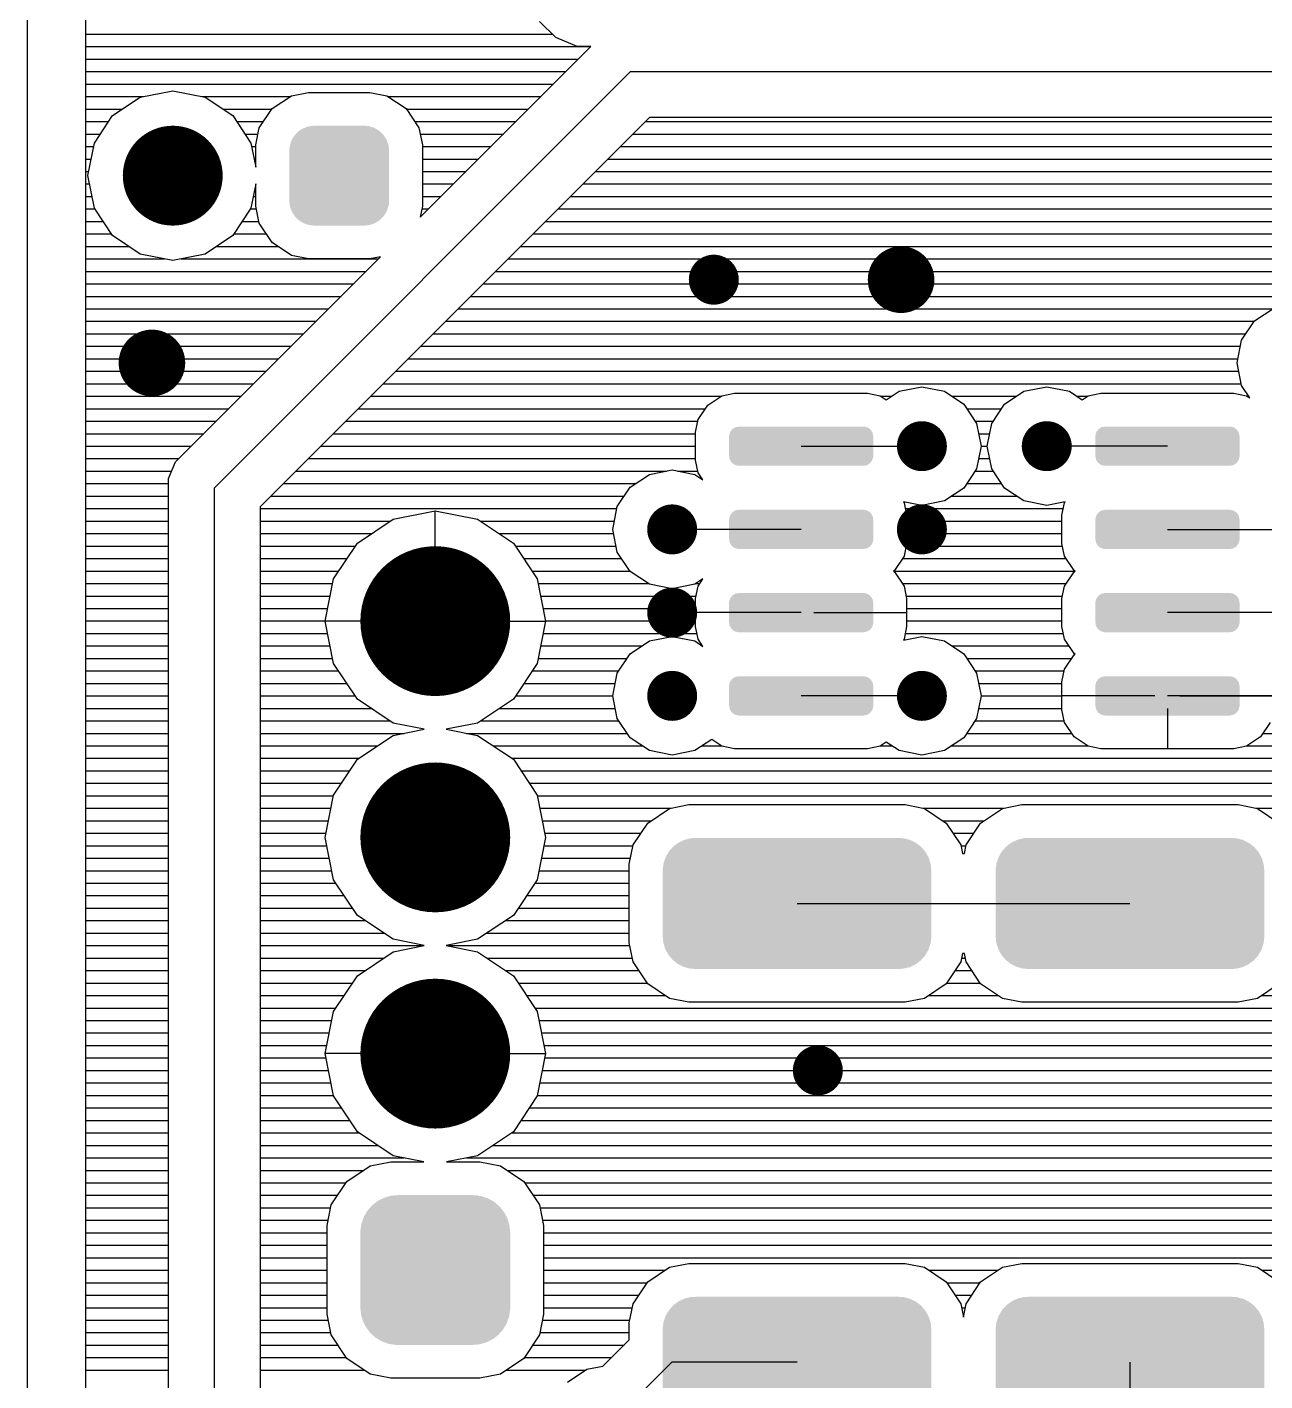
# Model space of a CAD drawing. Extents: x 295 to 953, y 10 to 290.
# Drawn here: x 581 to 630.1, y 117.8 to 171.5 of the extents above; entities that cross this region are included whole.
import ezdxf

# ---------------------------------------------------------------- set-up
doc = ezdxf.new("R2010")
doc.units = 0
doc.header["$LTSCALE"] = 5
doc.header["$MEASUREMENT"] = 0
doc.layers.get('0').update_dxf_attribs({"linetype": 'CONTINUOUS', "lineweight": 25})

msp = doc.modelspace()

# ---------------------------------------------------------------- linework, layer by layer
for p, q in [((580.96, 174.716), (580.96, 107.025)), ((583.271, 173.758), (583.271, 107.256)), ((601.934, 171.11), (601.287, 171.757)), ((583.271, 171.249), (601.795, 171.249)), ((602.786, 170.753), (601.934, 171.11)), ((583.271, 170.753), (603.321, 170.753)), ((583.271, 170.258), (602.826, 170.258)), ((596.558, 163.991), (603.321, 170.753)), ((603.321, 170.753), (602.786, 170.753)), ((583.271, 169.763), (602.33, 169.763)), ((588.389, 153.253), (604.899, 169.763)), ((604.899, 169.763), (710.563, 169.763)), ((583.271, 169.268), (601.835, 169.268)), ((583.271, 168.772), (585.583, 168.772)), ((584.354, 168.019), (585.444, 168.746)), ((585.444, 168.746), (586.738, 169.003)), ((586.738, 169.003), (588.026, 168.746)), ((587.887, 168.772), (591.401, 168.772)), ((588.026, 168.746), (589.116, 168.019)), ((590.681, 168.297), (591.447, 168.805)), ((591.447, 168.805), (592.121, 168.937)), ((592.121, 168.937), (594.557, 168.937)), ((594.557, 168.937), (595.231, 168.805)), ((595.231, 168.805), (595.997, 168.297)), ((595.277, 168.772), (601.34, 168.772)), ((583.271, 168.277), (584.744, 168.277)), ((588.726, 168.277), (590.674, 168.277)), ((590.172, 167.531), (590.681, 168.297)), ((595.997, 168.297), (596.506, 167.531)), ((596.004, 168.277), (600.844, 168.277)), ((583.271, 167.782), (584.196, 167.782)), ((583.628, 166.923), (584.354, 168.019)), ((589.116, 168.019), (589.842, 166.923)), ((589.274, 167.782), (590.337, 167.782)), ((605.646, 167.947), (590.205, 152.5)), ((596.34, 167.782), (600.349, 167.782)), ((605.48, 167.782), (709.976, 167.782)), ((709.81, 167.947), (605.646, 167.947)), ((583.271, 167.286), (583.866, 167.286)), ((589.604, 167.286), (590.126, 167.286)), ((590.04, 166.857), (590.172, 167.531)), ((596.506, 167.531), (596.644, 166.857)), ((596.552, 167.286), (599.854, 167.286)), ((604.985, 167.286), (703.372, 167.286)), ((583.271, 166.791), (583.601, 166.791)), ((583.37, 165.635), (583.628, 166.923)), ((589.842, 166.923), (590.04, 165.966)), ((589.869, 166.791), (590.04, 166.791)), ((590.04, 165.966), (590.04, 166.857)), ((596.644, 166.857), (596.644, 164.42)), ((596.644, 166.791), (599.359, 166.791)), ((604.49, 166.791), (701.998, 166.791)), ((583.271, 166.296), (583.502, 166.296)), ((589.968, 166.296), (590.04, 166.296)), ((596.644, 166.296), (598.863, 166.296)), ((603.995, 166.296), (701.324, 166.296)), ((583.271, 165.8), (583.403, 165.8)), ((583.628, 164.348), (583.37, 165.635)), ((596.644, 165.8), (598.368, 165.8)), ((603.499, 165.8), (700.994, 165.8)), ((583.271, 165.305), (583.436, 165.305)), ((590.04, 165.312), (589.842, 164.348)), ((590.034, 165.305), (590.04, 165.305)), ((590.04, 164.42), (590.04, 165.312)), ((596.644, 165.305), (597.873, 165.305)), ((603.004, 165.305), (700.664, 165.305)), ((583.271, 164.81), (583.535, 164.81)), ((584.354, 163.258), (583.628, 164.348)), ((589.842, 164.348), (589.116, 163.258)), ((589.935, 164.81), (590.04, 164.81)), ((590.172, 163.747), (590.04, 164.42)), ((596.644, 164.42), (596.558, 163.991)), ((596.644, 164.81), (597.377, 164.81)), ((602.509, 164.81), (644.167, 164.81)), ((583.271, 164.315), (583.648, 164.315)), ((583.271, 163.819), (583.978, 163.819)), ((589.492, 163.819), (590.159, 163.819)), ((589.822, 164.315), (590.06, 164.315)), ((596.618, 164.315), (596.882, 164.315)), ((601.518, 163.819), (643.288, 163.819)), ((602.013, 164.315), (643.612, 164.315)), ((583.271, 163.324), (584.308, 163.324)), ((589.162, 163.324), (590.45, 163.324)), ((590.681, 162.981), (590.172, 163.747)), ((601.023, 163.324), (633.184, 163.324)), ((583.271, 162.829), (584.995, 162.829)), ((585.444, 162.525), (584.354, 163.258)), ((589.116, 163.258), (588.026, 162.525)), ((588.475, 162.829), (590.905, 162.829)), ((591.447, 162.472), (590.681, 162.981)), ((600.527, 162.829), (632.55, 162.829)), ((583.271, 162.333), (586.408, 162.333)), ((586.738, 162.267), (585.444, 162.525)), ((588.026, 162.525), (586.738, 162.267)), ((587.062, 162.333), (594.901, 162.333)), ((587.359, 154.792), (594.98, 162.419)), ((592.121, 162.333), (591.447, 162.472)), ((594.557, 162.333), (592.121, 162.333)), ((594.98, 162.419), (594.557, 162.333)), ((600.032, 162.333), (632.227, 162.333)), ((583.271, 161.838), (594.406, 161.838)), ((599.537, 161.838), (632.128, 161.838)), ((583.271, 161.343), (593.91, 161.343)), ((599.042, 161.343), (632.121, 161.343)), ((583.271, 160.847), (593.415, 160.847)), ((598.546, 160.847), (632.121, 160.847)), ((583.271, 160.352), (592.92, 160.352)), ((598.051, 160.352), (630.364, 160.352)), ((629.644, 159.877), (630.411, 160.385)), ((583.271, 159.857), (592.424, 159.857)), ((597.556, 159.857), (629.638, 159.857)), ((629.136, 159.111), (629.644, 159.877)), ((583.271, 159.362), (591.929, 159.362)), ((597.06, 159.362), (629.301, 159.362)), ((628.958, 158.206), (629.136, 159.111)), ((583.271, 158.866), (591.434, 158.866)), ((596.565, 158.866), (629.09, 158.866)), ((583.271, 158.371), (590.938, 158.371)), ((596.07, 158.371), (628.991, 158.371)), ((629.136, 157.308), (628.958, 158.206)), ((583.271, 157.876), (590.443, 157.876)), ((583.271, 157.38), (589.948, 157.38)), ((595.079, 157.38), (629.123, 157.38)), ((595.574, 157.876), (629.024, 157.876)), ((583.271, 156.885), (589.453, 156.885)), ((594.584, 156.885), (608.498, 156.885)), ((607.964, 156.528), (608.525, 156.905)), ((608.525, 156.905), (609.027, 157.004)), ((609.027, 157.004), (614.303, 157.004)), ((614.303, 157.004), (614.805, 156.905)), ((614.805, 156.905), (615.043, 156.746)), ((614.832, 156.885), (615.254, 156.885)), ((615.043, 156.746), (615.552, 157.083)), ((615.552, 157.083), (616.456, 157.261)), ((616.456, 157.261), (617.354, 157.083)), ((617.354, 157.083), (618.12, 156.575)), ((617.652, 156.885), (620.207, 156.885)), ((619.738, 156.575), (620.505, 157.083)), ((620.505, 157.083), (621.409, 157.261)), ((621.409, 157.261), (622.307, 157.083)), ((622.307, 157.083), (622.816, 156.746)), ((622.598, 156.885), (623.027, 156.885)), ((622.816, 156.746), (623.054, 156.905)), ((623.054, 156.905), (623.556, 157.004)), ((623.556, 157.004), (628.832, 157.004)), ((628.832, 157.004), (629.334, 156.905)), ((629.46, 156.826), (629.136, 157.308)), ((629.334, 156.905), (629.46, 156.826)), ((629.36, 156.885), (629.413, 156.885)), ((583.271, 156.39), (588.957, 156.39)), ((594.089, 156.39), (607.871, 156.39)), ((607.581, 155.96), (607.964, 156.528)), ((618.12, 156.575), (618.629, 155.809)), ((618.239, 156.39), (619.62, 156.39)), ((619.23, 155.809), (619.738, 156.575)), ((583.271, 155.894), (588.462, 155.894)), ((593.593, 155.894), (607.567, 155.894)), ((607.481, 155.465), (607.581, 155.96)), ((618.57, 155.894), (619.289, 155.894)), ((618.629, 155.809), (618.807, 154.904)), ((619.052, 154.904), (619.23, 155.809)), ((583.271, 155.399), (587.967, 155.399)), ((593.098, 155.399), (607.481, 155.399)), ((607.481, 154.349), (607.481, 155.465)), ((618.708, 155.399), (619.151, 155.399)), ((583.271, 154.904), (587.471, 154.904)), ((586.844, 154.283), (587.359, 154.792)), ((592.603, 154.904), (607.481, 154.904)), ((611.668, 154.904), (616.456, 154.904)), ((618.807, 154.904), (618.629, 154.006)), ((618.807, 154.904), (619.052, 154.904)), ((619.23, 154.006), (619.052, 154.904)), ((626.197, 154.904), (621.409, 154.904)), ((583.271, 154.409), (586.976, 154.409)), ((586.573, 153.616), (586.844, 154.283)), ((592.107, 154.409), (607.481, 154.409)), ((607.581, 153.847), (607.481, 154.349)), ((618.708, 154.409), (619.151, 154.409)), ((583.271, 153.913), (586.692, 153.913)), ((586.573, 152.896), (586.573, 153.616)), ((591.612, 153.913), (606.319, 153.913)), ((604.879, 153.273), (605.646, 153.781)), ((605.646, 153.781), (606.55, 153.959)), ((606.55, 153.959), (607.448, 153.781)), ((606.775, 153.913), (607.567, 153.913)), ((607.448, 153.781), (607.772, 153.563)), ((607.772, 153.563), (607.581, 153.847)), ((618.629, 154.006), (618.12, 153.24)), ((618.57, 153.913), (619.289, 153.913)), ((619.738, 153.24), (619.23, 154.006)), ((583.271, 153.418), (586.573, 153.418)), ((588.389, 99.199), (588.389, 153.253)), ((591.117, 153.418), (605.104, 153.418)), ((604.371, 152.507), (604.879, 153.273)), ((618.12, 153.24), (617.354, 152.731)), ((618.239, 153.418), (619.62, 153.418)), ((620.505, 152.731), (619.738, 153.24)), ((583.271, 152.923), (586.573, 152.923)), ((586.573, 101.154), (586.573, 152.896)), ((590.621, 152.923), (604.648, 152.923)), ((616.456, 152.546), (615.723, 152.691)), ((615.723, 152.691), (615.75, 152.658)), ((615.75, 152.658), (615.849, 152.163)), ((617.354, 152.731), (616.456, 152.546)), ((617.645, 152.923), (620.214, 152.923)), ((621.409, 152.546), (620.505, 152.731)), ((622.136, 152.691), (621.409, 152.546)), ((622.01, 152.163), (622.109, 152.658)), ((622.109, 152.658), (622.136, 152.691)), ((583.271, 152.427), (586.573, 152.427)), ((590.205, 152.5), (590.205, 101.154)), ((590.205, 152.427), (604.358, 152.427)), ((594.062, 151.06), (595.482, 152.005)), ((595.482, 152.005), (597.153, 152.341)), ((597.153, 149.654), (597.153, 152.341)), ((597.153, 152.341), (598.83, 152.005)), ((598.83, 152.005), (600.25, 151.06)), ((604.193, 151.602), (604.371, 152.507)), ((615.796, 152.427), (622.063, 152.427)), ((615.849, 152.163), (615.849, 151.047)), ((622.01, 151.047), (622.01, 152.163)), ((583.271, 151.932), (586.573, 151.932)), ((590.205, 151.932), (595.37, 151.932)), ((598.936, 151.932), (604.259, 151.932)), ((604.371, 150.704), (604.193, 151.602)), ((611.668, 151.602), (606.55, 151.602)), ((615.849, 151.932), (622.01, 151.932)), ((626.197, 151.602), (631.315, 151.602)), ((583.271, 151.437), (586.573, 151.437)), ((583.271, 150.941), (586.573, 150.941)), ((590.205, 151.437), (594.63, 151.437)), ((590.205, 150.941), (593.983, 150.941)), ((593.111, 149.64), (594.062, 151.06)), ((599.682, 151.437), (604.226, 151.437)), ((600.25, 151.06), (601.201, 149.64)), ((600.329, 150.941), (604.325, 150.941)), ((615.849, 151.047), (615.75, 150.545)), ((615.829, 150.941), (622.03, 150.941)), ((615.849, 151.437), (622.01, 151.437)), ((622.109, 150.545), (622.01, 151.047)), ((583.271, 150.446), (586.573, 150.446)), ((590.205, 150.446), (593.653, 150.446)), ((600.66, 150.446), (604.536, 150.446)), ((604.879, 149.938), (604.371, 150.704)), ((615.75, 150.545), (615.367, 149.977)), ((615.684, 150.446), (622.175, 150.446)), ((622.492, 149.977), (622.109, 150.545)), ((583.271, 149.951), (586.573, 149.951)), ((590.205, 149.951), (593.322, 149.951)), ((600.99, 149.951), (604.873, 149.951)), ((605.646, 149.429), (604.879, 149.938)), ((615.367, 149.977), (615.327, 149.951)), ((615.327, 149.951), (622.532, 149.951)), ((615.327, 149.951), (615.367, 149.924)), ((615.367, 149.924), (615.75, 149.356)), ((622.109, 149.356), (622.492, 149.924)), ((622.532, 149.951), (622.492, 149.977)), ((622.492, 149.924), (622.532, 149.951)), ((583.271, 149.456), (586.573, 149.456)), ((590.205, 149.456), (593.078, 149.456)), ((592.781, 147.963), (593.111, 149.64)), ((601.201, 149.64), (601.531, 147.963)), ((601.234, 149.456), (605.599, 149.456)), ((606.55, 149.244), (605.646, 149.429)), ((607.448, 149.429), (606.55, 149.244)), ((607.772, 149.64), (607.448, 149.429)), ((607.481, 148.861), (607.581, 149.356)), ((607.495, 149.456), (607.647, 149.456)), ((607.581, 149.356), (607.772, 149.64)), ((615.684, 149.456), (622.175, 149.456)), ((615.75, 149.356), (615.849, 148.861)), ((622.01, 148.861), (622.109, 149.356)), ((583.271, 148.96), (586.573, 148.96)), ((590.205, 148.96), (592.979, 148.96)), ((601.333, 148.96), (607.501, 148.96)), ((607.481, 147.745), (607.481, 148.861)), ((615.829, 148.96), (622.03, 148.96)), ((615.849, 148.861), (615.849, 147.745)), ((622.01, 147.745), (622.01, 148.861)), ((583.271, 148.465), (586.573, 148.465)), ((590.205, 148.465), (592.88, 148.465)), ((601.432, 148.465), (607.481, 148.465)), ((611.668, 148.3), (606.55, 148.3)), ((611.173, 148.3), (607.481, 148.3)), ((612.164, 148.3), (615.849, 148.3)), ((615.849, 148.465), (622.01, 148.465)), ((631.315, 148.3), (626.197, 148.3)), ((583.271, 147.97), (586.573, 147.97)), ((590.205, 147.97), (592.781, 147.97)), ((595.462, 147.963), (592.781, 147.963)), ((593.111, 146.286), (592.781, 147.963)), ((598.843, 147.963), (601.531, 147.963)), ((601.531, 147.963), (601.201, 146.286)), ((601.531, 147.97), (607.481, 147.97)), ((607.581, 147.243), (607.481, 147.745)), ((615.849, 147.745), (615.75, 147.243)), ((615.849, 147.97), (622.01, 147.97)), ((622.109, 147.243), (622.01, 147.745)), ((583.271, 147.474), (586.573, 147.474)), ((590.205, 147.474), (592.873, 147.474)), ((601.432, 147.474), (607.534, 147.474)), ((604.879, 146.669), (605.646, 147.177)), ((605.646, 147.177), (606.55, 147.355)), ((606.55, 147.355), (607.448, 147.177)), ((607.448, 147.177), (607.772, 146.959)), ((607.772, 146.959), (607.581, 147.243)), ((615.723, 147.21), (616.456, 147.355)), ((615.75, 147.243), (615.723, 147.21)), ((615.796, 147.474), (622.063, 147.474)), ((616.456, 147.355), (617.354, 147.177)), ((617.354, 147.177), (618.12, 146.669)), ((622.492, 146.675), (622.109, 147.243)), ((583.271, 146.979), (586.573, 146.979)), ((590.205, 146.979), (592.972, 146.979)), ((601.333, 146.979), (605.348, 146.979)), ((604.371, 145.903), (604.879, 146.669)), ((607.739, 146.979), (607.759, 146.979)), ((617.652, 146.979), (622.288, 146.979)), ((618.12, 146.669), (618.629, 145.903)), ((622.109, 146.054), (622.492, 146.622)), ((622.532, 146.649), (622.492, 146.675)), ((622.492, 146.622), (622.532, 146.649)), ((583.271, 146.484), (586.573, 146.484)), ((590.205, 146.484), (593.072, 146.484)), ((594.062, 144.866), (593.111, 146.286)), ((601.201, 146.286), (600.25, 144.866)), ((601.234, 146.484), (604.761, 146.484)), ((618.239, 146.484), (622.4, 146.484)), ((583.271, 145.988), (586.573, 145.988)), ((590.205, 145.988), (593.309, 145.988)), ((600.996, 145.988), (604.43, 145.988)), ((604.193, 144.998), (604.371, 145.903)), ((618.57, 145.988), (622.096, 145.988)), ((618.629, 145.903), (618.807, 144.998)), ((622.01, 145.559), (622.109, 146.054)), ((622.01, 144.443), (622.01, 145.559)), ((583.271, 145.493), (586.573, 145.493)), ((590.205, 145.493), (593.639, 145.493)), ((600.666, 145.493), (604.292, 145.493)), ((618.708, 145.493), (622.01, 145.493)), ((583.271, 144.998), (586.573, 144.998)), ((583.271, 144.503), (586.573, 144.503)), ((590.205, 144.998), (593.97, 144.998)), ((590.205, 144.503), (594.604, 144.503)), ((595.482, 143.921), (594.062, 144.866)), ((600.25, 144.866), (598.83, 143.921)), ((599.702, 144.503), (604.292, 144.503)), ((600.336, 144.998), (604.193, 144.998)), ((604.371, 144.1), (604.193, 144.998)), ((616.456, 144.998), (611.668, 144.998)), ((618.807, 144.998), (618.629, 144.1)), ((618.708, 144.503), (622.01, 144.503)), ((618.807, 144.998), (622.01, 144.998)), ((625.702, 144.998), (622.01, 144.998)), ((631.315, 144.998), (626.197, 144.998)), ((626.197, 144.503), (626.197, 142.898)), ((626.692, 144.998), (630.378, 144.998)), ((583.271, 144.007), (586.573, 144.007)), ((590.205, 144.007), (595.343, 144.007)), ((598.962, 144.007), (604.43, 144.007)), ((604.879, 143.334), (604.371, 144.1)), ((618.629, 144.1), (618.12, 143.334)), ((618.57, 144.007), (622.096, 144.007)), ((622.109, 143.941), (622.01, 144.443)), ((622.492, 143.373), (622.109, 143.941)), ((630.278, 143.941), (629.895, 143.373)), ((583.271, 143.512), (586.573, 143.512)), ((590.205, 143.512), (595.918, 143.512)), ((594.062, 142.482), (595.482, 143.426)), ((596.717, 143.677), (595.482, 143.921)), ((595.482, 143.426), (596.717, 143.677)), ((598.83, 143.921), (597.589, 143.677)), ((597.589, 143.677), (598.83, 143.426)), ((598.394, 143.512), (604.761, 143.512)), ((598.83, 143.426), (600.25, 142.482)), ((618.239, 143.512), (622.4, 143.512)), ((629.988, 143.512), (636.13, 143.512)), ((583.271, 143.017), (586.573, 143.017)), ((590.205, 143.017), (594.868, 143.017)), ((599.444, 143.017), (605.355, 143.017)), ((605.646, 142.825), (604.879, 143.334)), ((608.122, 143.268), (607.448, 142.825)), ((607.739, 143.017), (608.498, 143.017)), ((608.525, 142.997), (608.122, 143.268)), ((609.027, 142.898), (608.525, 142.997)), ((614.303, 142.898), (609.027, 142.898)), ((614.805, 142.997), (614.303, 142.898)), ((615.043, 143.162), (614.805, 142.997)), ((614.832, 143.017), (615.261, 143.017)), ((615.552, 142.825), (615.043, 143.162)), ((618.12, 143.334), (617.354, 142.825)), ((617.645, 143.017), (623.027, 143.017)), ((623.054, 142.997), (622.492, 143.373)), ((623.556, 142.898), (623.054, 142.997)), ((628.832, 142.898), (623.556, 142.898)), ((629.334, 142.997), (628.832, 142.898)), ((629.895, 143.373), (629.334, 142.997)), ((629.36, 143.017), (636.724, 143.017)), ((583.271, 142.521), (586.573, 142.521)), ((590.205, 142.521), (594.128, 142.521)), ((593.111, 141.062), (594.062, 142.482)), ((600.184, 142.521), (643.757, 142.521)), ((600.25, 142.482), (601.201, 141.062)), ((606.55, 142.64), (605.646, 142.825)), ((607.448, 142.825), (606.55, 142.64)), ((616.456, 142.64), (615.552, 142.825)), ((617.354, 142.825), (616.456, 142.64)), ((583.271, 142.026), (586.573, 142.026)), ((590.205, 142.026), (593.758, 142.026)), ((600.547, 142.026), (643.11, 142.026)), ((583.271, 141.531), (586.573, 141.531)), ((590.205, 141.531), (593.428, 141.531)), ((600.884, 141.531), (642.615, 141.531)), ((583.271, 141.035), (586.573, 141.035)), ((590.205, 141.035), (593.105, 141.035)), ((592.781, 139.384), (593.111, 141.062)), ((601.201, 141.062), (601.531, 139.384)), ((601.201, 141.035), (642.119, 141.035)), ((583.271, 140.54), (586.573, 140.54)), ((590.205, 140.54), (593.005, 140.54)), ((601.3, 140.54), (606.491, 140.54)), ((605.579, 139.952), (606.445, 140.534)), ((606.445, 140.534), (607.211, 140.685)), ((607.211, 140.685), (615.789, 140.685)), ((615.789, 140.685), (616.555, 140.534)), ((616.509, 140.54), (619.699, 140.54)), ((616.555, 140.534), (617.42, 139.952)), ((618.787, 139.952), (619.653, 140.534)), ((619.653, 140.534), (620.419, 140.685)), ((620.419, 140.685), (628.997, 140.685)), ((628.997, 140.685), (629.763, 140.534)), ((629.717, 140.54), (641.624, 140.54)), ((629.763, 140.534), (630.628, 139.952)), ((583.271, 140.045), (586.573, 140.045)), ((590.205, 140.045), (592.906, 140.045)), ((601.399, 140.045), (605.718, 140.045)), ((604.998, 139.087), (605.579, 139.952)), ((617.282, 140.045), (618.926, 140.045)), ((617.42, 139.952), (618.002, 139.087)), ((618.206, 139.087), (618.787, 139.952)), ((583.271, 139.55), (586.573, 139.55)), ((590.205, 139.55), (592.814, 139.55)), ((593.111, 137.707), (592.781, 139.384)), ((601.531, 139.384), (601.201, 137.707)), ((601.498, 139.55), (605.309, 139.55)), ((617.691, 139.55), (618.517, 139.55)), ((583.271, 139.054), (586.573, 139.054)), ((590.205, 139.054), (592.84, 139.054)), ((601.465, 139.054), (604.998, 139.054)), ((604.846, 138.321), (604.998, 139.087)), ((618.002, 139.087), (618.068, 138.744)), ((618.002, 139.054), (618.206, 139.054)), ((618.068, 138.744), (618.14, 138.744)), ((618.14, 138.744), (618.206, 139.087)), ((583.271, 138.559), (586.573, 138.559)), ((583.271, 138.064), (586.573, 138.064)), ((590.205, 138.559), (592.939, 138.559)), ((590.205, 138.064), (593.038, 138.064)), ((601.267, 138.064), (604.846, 138.064)), ((601.366, 138.559), (604.899, 138.559)), ((604.846, 135.204), (604.846, 138.321)), ((583.271, 137.568), (586.573, 137.568)), ((590.205, 137.568), (593.204, 137.568)), ((594.062, 136.287), (593.111, 137.707)), ((601.201, 137.707), (600.25, 136.287)), ((601.109, 137.568), (604.846, 137.568)), ((583.271, 137.073), (586.573, 137.073)), ((590.205, 137.073), (593.534, 137.073)), ((600.772, 137.073), (604.846, 137.073)), ((583.271, 136.578), (586.573, 136.578)), ((590.205, 136.578), (593.864, 136.578)), ((600.442, 136.578), (604.846, 136.578)), ((611.503, 136.763), (624.711, 136.763)), ((583.271, 136.082), (586.573, 136.082)), ((590.205, 136.082), (594.366, 136.082)), ((595.482, 135.343), (594.062, 136.287)), ((600.25, 136.287), (598.83, 135.343)), ((599.946, 136.082), (604.846, 136.082)), ((583.271, 135.587), (586.573, 135.587)), ((590.205, 135.587), (595.106, 135.587)), ((596.717, 135.092), (595.482, 135.343)), ((598.83, 135.343), (597.589, 135.092)), ((599.2, 135.587), (604.846, 135.587)), ((583.271, 135.092), (586.573, 135.092)), ((590.205, 135.092), (596.717, 135.092)), ((594.062, 133.896), (595.482, 134.847)), ((595.482, 134.847), (596.717, 135.092)), ((597.589, 135.092), (604.873, 135.092)), ((597.589, 135.092), (598.83, 134.847)), ((598.83, 134.847), (600.25, 133.896)), ((604.998, 134.445), (604.846, 135.204)), ((583.271, 134.597), (586.573, 134.597)), ((590.205, 134.597), (595.106, 134.597)), ((599.2, 134.597), (604.972, 134.597)), ((605.579, 133.573), (604.998, 134.445)), ((618.002, 134.445), (617.42, 133.573)), ((618.068, 134.781), (618.002, 134.445)), ((618.028, 134.597), (618.18, 134.597)), ((618.14, 134.781), (618.068, 134.781)), ((618.206, 134.445), (618.14, 134.781)), ((618.787, 133.573), (618.206, 134.445)), ((583.271, 134.101), (586.573, 134.101)), ((590.205, 134.101), (594.366, 134.101)), ((593.111, 132.477), (594.062, 133.896)), ((599.946, 134.101), (605.229, 134.101)), ((600.25, 133.896), (601.201, 132.477)), ((617.77, 134.101), (618.437, 134.101)), ((583.271, 133.606), (586.573, 133.606)), ((590.205, 133.606), (593.864, 133.606)), ((600.442, 133.606), (605.56, 133.606)), ((606.445, 132.998), (605.579, 133.573)), ((617.42, 133.573), (616.555, 132.998)), ((617.44, 133.606), (618.768, 133.606)), ((619.653, 132.998), (618.787, 133.573)), ((630.628, 133.573), (629.763, 132.998)), ((583.271, 133.111), (586.573, 133.111)), ((590.205, 133.111), (593.534, 133.111)), ((600.772, 133.111), (606.273, 133.111)), ((607.211, 132.846), (606.445, 132.998)), ((615.789, 132.846), (607.211, 132.846)), ((616.555, 132.998), (615.789, 132.846)), ((616.727, 133.111), (619.481, 133.111)), ((620.419, 132.846), (619.653, 132.998)), ((628.997, 132.846), (620.419, 132.846)), ((629.763, 132.998), (628.997, 132.846)), ((629.935, 133.111), (636.248, 133.111)), ((583.271, 132.615), (586.573, 132.615)), ((583.271, 132.12), (586.573, 132.12)), ((590.205, 132.615), (593.204, 132.615)), ((590.205, 132.12), (593.038, 132.12)), ((592.781, 130.806), (593.111, 132.477)), ((601.109, 132.615), (636.248, 132.615)), ((601.201, 132.477), (601.531, 130.806)), ((601.267, 132.12), (636.288, 132.12)), ((583.271, 131.625), (586.573, 131.625)), ((590.205, 131.625), (592.939, 131.625)), ((601.366, 131.625), (636.46, 131.625)), ((583.271, 131.129), (586.573, 131.129)), ((590.205, 131.129), (592.84, 131.129)), ((601.465, 131.129), (636.816, 131.129)), ((583.271, 130.634), (586.573, 130.634)), ((590.205, 130.634), (592.814, 130.634)), ((595.462, 130.806), (592.781, 130.806)), ((593.111, 129.128), (592.781, 130.806)), ((598.843, 130.806), (601.531, 130.806)), ((601.531, 130.806), (601.201, 129.128)), ((601.498, 130.634), (638.137, 130.634)), ((583.271, 130.139), (586.573, 130.139)), ((590.205, 130.139), (592.906, 130.139)), ((601.399, 130.139), (638.038, 130.139)), ((583.271, 129.644), (586.573, 129.644)), ((590.205, 129.644), (593.005, 129.644)), ((601.3, 129.644), (638.137, 129.644)), ((583.271, 129.148), (586.573, 129.148)), ((590.205, 129.148), (593.105, 129.148)), ((594.062, 127.709), (593.111, 129.128)), ((601.201, 129.128), (600.25, 127.709)), ((601.201, 129.148), (638.276, 129.148)), ((583.271, 128.653), (586.573, 128.653)), ((590.205, 128.653), (593.428, 128.653)), ((600.884, 128.653), (638.58, 128.653)), ((583.271, 128.158), (586.573, 128.158)), ((590.205, 128.158), (593.758, 128.158)), ((600.547, 128.158), (636.678, 128.158)), ((583.271, 127.662), (586.573, 127.662)), ((590.205, 127.662), (594.128, 127.662)), ((595.482, 126.758), (594.062, 127.709)), ((600.25, 127.709), (598.83, 126.758)), ((600.184, 127.662), (636.044, 127.662)), ((583.271, 127.167), (586.573, 127.167)), ((590.205, 127.167), (594.868, 127.167)), ((596.704, 126.513), (595.482, 126.758)), ((598.83, 126.758), (597.602, 126.513)), ((599.438, 127.167), (635.714, 127.167)), ((583.271, 126.672), (586.573, 126.672)), ((590.205, 126.672), (595.918, 126.672)), ((593.646, 125.734), (594.571, 126.355)), ((594.571, 126.355), (595.39, 126.513)), ((595.39, 126.513), (596.704, 126.513)), ((597.602, 126.513), (598.916, 126.513)), ((598.394, 126.672), (635.515, 126.672)), ((598.916, 126.513), (599.735, 126.355)), ((599.735, 126.355), (600.666, 125.734)), ((583.271, 126.176), (586.573, 126.176)), ((583.271, 125.681), (586.573, 125.681)), ((590.205, 126.176), (594.313, 126.176)), ((590.205, 125.681), (593.613, 125.681)), ((593.025, 124.803), (593.646, 125.734)), ((599.999, 126.176), (635.43, 126.176)), ((600.666, 125.734), (601.287, 124.803)), ((600.699, 125.681), (635.43, 125.681)), ((583.271, 125.186), (586.573, 125.186)), ((590.205, 125.186), (593.283, 125.186)), ((601.029, 125.186), (635.43, 125.186)), ((583.271, 124.691), (586.573, 124.691)), ((590.205, 124.691), (593.005, 124.691)), ((592.86, 123.984), (593.025, 124.803)), ((601.287, 124.803), (601.445, 123.984)), ((601.307, 124.691), (635.43, 124.691)), ((583.271, 124.195), (586.573, 124.195)), ((590.205, 124.195), (592.906, 124.195)), ((601.406, 124.195), (635.43, 124.195)), ((583.271, 123.7), (586.573, 123.7)), ((590.205, 123.7), (592.86, 123.7)), ((592.86, 120.464), (592.86, 123.984)), ((601.445, 123.984), (601.445, 120.464)), ((601.445, 123.7), (635.43, 123.7)), ((583.271, 123.205), (586.573, 123.205)), ((590.205, 123.205), (592.86, 123.205)), ((601.445, 123.205), (635.469, 123.205)), ((583.271, 122.709), (586.573, 122.709)), ((590.205, 122.709), (592.86, 122.709)), ((601.445, 122.709), (635.568, 122.709)), ((606.445, 122.333), (607.211, 122.485)), ((607.211, 122.485), (615.789, 122.485)), ((615.789, 122.485), (616.555, 122.333)), ((619.653, 122.333), (620.419, 122.485)), ((620.419, 122.485), (628.997, 122.485)), ((628.997, 122.485), (629.763, 122.333)), ((583.271, 122.214), (586.573, 122.214)), ((590.205, 122.214), (592.86, 122.214)), ((601.445, 122.214), (606.273, 122.214)), ((605.579, 121.752), (606.445, 122.333)), ((616.555, 122.333), (617.42, 121.752)), ((616.727, 122.214), (619.481, 122.214)), ((618.787, 121.752), (619.653, 122.333)), ((629.763, 122.333), (630.628, 121.752)), ((629.935, 122.214), (635.885, 122.214)), ((583.271, 121.719), (586.573, 121.719)), ((590.205, 121.719), (592.86, 121.719)), ((601.445, 121.719), (605.56, 121.719)), ((604.998, 120.887), (605.579, 121.752)), ((617.42, 121.752), (618.002, 120.887)), ((617.44, 121.719), (618.768, 121.719)), ((618.206, 120.887), (618.787, 121.752)), ((583.271, 121.223), (586.573, 121.223)), ((590.205, 121.223), (592.86, 121.223)), ((601.445, 121.223), (605.229, 121.223)), ((604.846, 120.121), (604.998, 120.887)), ((617.77, 121.223), (618.437, 121.223)), ((618.002, 120.887), (618.107, 120.358)), ((618.107, 120.358), (618.206, 120.887)), ((583.271, 120.728), (586.573, 120.728)), ((590.205, 120.728), (592.86, 120.728)), ((593.025, 119.645), (592.86, 120.464)), ((601.445, 120.464), (601.287, 119.645)), ((601.445, 120.728), (604.972, 120.728)), ((618.028, 120.728), (618.18, 120.728)), ((583.271, 120.233), (586.573, 120.233)), ((590.205, 120.233), (592.906, 120.233)), ((601.399, 120.233), (604.873, 120.233)), ((604.846, 119.454), (604.846, 120.121)), ((583.271, 119.738), (586.573, 119.738)), ((583.271, 119.242), (586.573, 119.242)), ((590.205, 119.738), (593.005, 119.738)), ((590.205, 119.242), (593.289, 119.242)), ((593.646, 118.714), (593.025, 119.645)), ((601.287, 119.645), (600.666, 118.714)), ((601.016, 119.242), (604.642, 119.242)), ((601.307, 119.738), (604.846, 119.738)), ((603.803, 118.41), (604.846, 119.454)), ((583.271, 118.747), (586.573, 118.747)), ((590.205, 118.747), (593.62, 118.747)), ((594.571, 118.093), (593.646, 118.714)), ((600.666, 118.714), (599.735, 118.093)), ((600.686, 118.747), (604.146, 118.747)), ((583.271, 118.252), (586.573, 118.252)), ((590.205, 118.252), (594.333, 118.252)), ((599.973, 118.252), (603.123, 118.252)), ((602.403, 117.776), (603.169, 118.285)), ((603.169, 118.285), (603.803, 118.41)), ((604.074, 116.105), (606.53, 118.562)), ((611.503, 118.562), (606.53, 118.562)), ((624.711, 118.562), (624.711, 114.454)), ((595.39, 117.928), (594.571, 118.093)), ((598.916, 117.928), (595.39, 117.928)), ((599.735, 118.093), (598.916, 117.928))]:
    msp.add_line(p, q)
for points, const_width in [([(585.748, 165.635, 1), (587.729, 165.635, 1)], 1.981), ([(614.97, 161.508, 1), (616.291, 161.508, 1)], 1.321), ([(607.706, 161.508, 1), (608.697, 161.508, 1)], 0.991), ([(585.252, 158.206, 1), (586.573, 158.206, 1)], 1.321), ([(615.961, 154.904, 1), (616.952, 154.904, 1)], 0.991), ([(620.914, 154.904, 1), (621.905, 154.904, 1)], 0.991), ([(606.055, 151.602, 1), (607.046, 151.602, 1)], 0.991), ([(615.961, 151.602, 1), (616.952, 151.602, 1)], 0.991), ([(595.667, 147.963, 1), (598.639, 147.963, 1)], 2.972), ([(606.055, 148.3, 1), (607.046, 148.3, 1)], 0.991), ([(606.055, 144.998, 1), (607.046, 144.998, 1)], 0.991), ([(615.961, 144.998, 1), (616.952, 144.998, 1)], 0.991), ([(595.667, 139.384, 1), (598.639, 139.384, 1)], 2.972), ([(595.667, 130.806, 1), (598.639, 130.806, 1)], 2.972), ([(611.833, 130.139, 1), (612.824, 130.139, 1)], 0.991)]:
    msp.add_lwpolyline(points, format="xyb", close=True, dxfattribs=dict(const_width=const_width))
for points in [[(591.964, 167.532), (592.125, 167.59), (594.733, 167.532), (594.545, 167.59)], [(592.125, 167.59), (592.207, 167.6), (594.545, 167.59), (594.514, 167.6)], [(592.207, 167.6), (592.352, 167.617), (594.514, 167.6), (594.333, 167.617)], [(591.445, 167.026), (591.47, 167.068), (595.235, 167.026), (595.22, 167.068)], [(591.47, 167.068), (591.561, 167.223), (595.22, 167.068), (595.118, 167.223)], [(591.561, 167.223), (591.596, 167.259), (595.118, 167.223), (595.095, 167.259)], [(591.596, 167.259), (591.719, 167.388), (595.095, 167.259), (594.96, 167.388)], [(591.719, 167.388), (591.763, 167.417), (594.96, 167.388), (594.93, 167.417)], [(591.763, 167.417), (591.91, 167.513), (594.93, 167.417), (594.766, 167.513)], [(591.91, 167.513), (591.964, 167.532), (594.766, 167.513), (594.733, 167.532)], [(591.361, 166.626), (591.378, 166.808), (595.323, 166.626), (595.302, 166.808)], [(591.361, 164.645), (591.361, 166.626), (595.323, 164.645), (595.323, 166.626)], [(591.378, 166.808), (591.392, 166.853), (595.302, 166.808), (595.297, 166.853)], [(591.392, 166.853), (591.445, 167.026), (595.297, 166.853), (595.235, 167.026)], [(591.382, 164.463), (591.361, 164.645), (595.307, 164.463), (595.323, 164.645)], [(591.387, 164.418), (591.382, 164.463), (595.293, 164.418), (595.307, 164.463)], [(591.45, 164.245), (591.387, 164.418), (595.239, 164.245), (595.293, 164.418)], [(591.465, 164.203), (591.45, 164.245), (595.215, 164.203), (595.239, 164.245)], [(591.566, 164.048), (591.465, 164.203), (595.124, 164.048), (595.215, 164.203)], [(591.59, 164.012), (591.566, 164.048), (595.089, 164.012), (595.124, 164.048)], [(591.725, 163.883), (591.59, 164.012), (594.966, 163.883), (595.089, 164.012)], [(591.755, 163.854), (591.725, 163.883), (594.922, 163.854), (594.966, 163.883)], [(591.918, 163.758), (591.755, 163.854), (594.775, 163.758), (594.922, 163.854)], [(591.952, 163.738), (591.918, 163.758), (594.72, 163.738), (594.775, 163.758)], [(592.139, 163.68), (591.952, 163.738), (594.56, 163.68), (594.72, 163.738)], [(592.17, 163.671), (592.139, 163.68), (594.478, 163.671), (594.56, 163.68)], [(592.352, 163.654), (592.17, 163.671), (594.333, 163.654), (594.478, 163.671)], [(608.809, 155.293), (608.811, 155.331), (614.528, 155.293), (614.521, 155.331)], [(608.809, 154.514), (608.809, 155.293), (614.528, 154.514), (614.528, 155.293)], [(608.811, 155.331), (608.84, 155.434), (614.521, 155.331), (614.502, 155.434)], [(608.84, 155.434), (608.85, 155.468), (614.502, 155.434), (614.481, 155.468)], [(608.85, 155.468), (608.916, 155.555), (614.481, 155.468), (614.427, 155.555)], [(608.916, 155.555), (608.936, 155.582), (614.427, 155.555), (614.392, 155.582)], [(608.936, 155.582), (609.034, 155.642), (614.392, 155.582), (614.313, 155.642)], [(609.034, 155.642), (609.058, 155.657), (614.313, 155.642), (614.26, 155.657)], [(609.058, 155.657), (609.189, 155.681), (614.26, 155.657), (614.176, 155.681)], [(609.189, 155.681), (609.198, 155.683), (614.176, 155.681), (614.138, 155.683)], [(623.338, 155.293), (623.339, 155.331), (629.057, 155.293), (629.05, 155.331)], [(623.338, 154.514), (623.338, 155.293), (629.057, 154.514), (629.057, 155.293)], [(623.339, 155.331), (623.369, 155.434), (629.05, 155.331), (629.031, 155.434)], [(623.369, 155.434), (623.379, 155.468), (629.031, 155.434), (629.009, 155.468)], [(623.379, 155.468), (623.445, 155.555), (629.009, 155.468), (628.955, 155.555)], [(623.445, 155.555), (623.465, 155.582), (628.955, 155.555), (628.921, 155.582)], [(623.465, 155.582), (623.562, 155.642), (628.921, 155.582), (628.842, 155.642)], [(623.562, 155.642), (623.587, 155.657), (628.842, 155.642), (628.789, 155.657)], [(623.587, 155.657), (623.718, 155.681), (628.789, 155.657), (628.704, 155.681)], [(623.718, 155.681), (623.727, 155.683), (628.704, 155.681), (628.667, 155.683)], [(608.816, 154.477), (608.809, 154.514), (614.526, 154.477), (614.528, 154.514)], [(608.835, 154.374), (608.816, 154.477), (614.496, 154.374), (614.526, 154.477)], [(608.856, 154.34), (608.835, 154.374), (614.487, 154.34), (614.496, 154.374)], [(608.91, 154.252), (608.856, 154.34), (614.42, 154.252), (614.487, 154.34)], [(608.945, 154.226), (608.91, 154.252), (614.4, 154.226), (614.42, 154.252)], [(609.024, 154.166), (608.945, 154.226), (614.303, 154.166), (614.4, 154.226)], [(609.076, 154.151), (609.024, 154.166), (614.279, 154.151), (614.303, 154.166)], [(609.161, 154.126), (609.076, 154.151), (614.148, 154.126), (614.279, 154.151)], [(623.345, 154.477), (623.338, 154.514), (629.055, 154.477), (629.057, 154.514)], [(623.364, 154.374), (623.345, 154.477), (629.025, 154.374), (629.055, 154.477)], [(623.385, 154.34), (623.364, 154.374), (629.015, 154.34), (629.025, 154.374)], [(623.439, 154.252), (623.385, 154.34), (628.949, 154.252), (629.015, 154.34)], [(623.474, 154.226), (623.439, 154.252), (628.929, 154.226), (628.949, 154.252)], [(623.553, 154.166), (623.474, 154.226), (628.832, 154.166), (628.929, 154.226)], [(623.605, 154.151), (623.553, 154.166), (628.808, 154.151), (628.832, 154.166)], [(623.69, 154.126), (623.605, 154.151), (628.677, 154.126), (628.808, 154.151)], [(609.198, 154.125), (609.161, 154.126), (614.138, 154.125), (614.148, 154.126)], [(623.727, 154.125), (623.69, 154.126), (628.667, 154.125), (628.677, 154.126)], [(608.809, 151.991), (608.811, 152.029), (614.528, 151.991), (614.521, 152.029)], [(608.809, 151.212), (608.809, 151.991), (614.528, 151.212), (614.528, 151.991)], [(608.811, 152.029), (608.84, 152.132), (614.521, 152.029), (614.502, 152.132)], [(608.84, 152.132), (608.85, 152.166), (614.502, 152.132), (614.481, 152.166)], [(608.85, 152.166), (608.916, 152.253), (614.481, 152.166), (614.427, 152.253)], [(608.916, 152.253), (608.936, 152.28), (614.427, 152.253), (614.392, 152.28)], [(608.936, 152.28), (609.034, 152.34), (614.392, 152.28), (614.313, 152.34)], [(609.034, 152.34), (609.058, 152.355), (614.313, 152.34), (614.26, 152.355)], [(609.058, 152.355), (609.189, 152.379), (614.26, 152.355), (614.176, 152.379)], [(609.189, 152.379), (609.198, 152.381), (614.176, 152.379), (614.138, 152.381)], [(623.338, 151.991), (623.339, 152.029), (629.057, 151.991), (629.05, 152.029)], [(623.338, 151.212), (623.338, 151.991), (629.057, 151.212), (629.057, 151.991)], [(623.339, 152.029), (623.369, 152.132), (629.05, 152.029), (629.031, 152.132)], [(623.369, 152.132), (623.379, 152.166), (629.031, 152.132), (629.009, 152.166)], [(623.379, 152.166), (623.445, 152.253), (629.009, 152.166), (628.955, 152.253)], [(623.445, 152.253), (623.465, 152.28), (628.955, 152.253), (628.921, 152.28)], [(623.465, 152.28), (623.562, 152.34), (628.921, 152.28), (628.842, 152.34)], [(623.562, 152.34), (623.587, 152.355), (628.842, 152.34), (628.789, 152.355)], [(623.587, 152.355), (623.718, 152.379), (628.789, 152.355), (628.704, 152.379)], [(623.718, 152.379), (623.727, 152.381), (628.704, 152.379), (628.667, 152.381)], [(608.816, 151.175), (608.809, 151.212), (614.526, 151.175), (614.528, 151.212)], [(608.835, 151.072), (608.816, 151.175), (614.496, 151.072), (614.526, 151.175)], [(608.856, 151.038), (608.835, 151.072), (614.487, 151.038), (614.496, 151.072)], [(608.91, 150.95), (608.856, 151.038), (614.42, 150.95), (614.487, 151.038)], [(608.945, 150.924), (608.91, 150.95), (614.4, 150.924), (614.42, 150.95)], [(609.024, 150.864), (608.945, 150.924), (614.303, 150.864), (614.4, 150.924)], [(623.345, 151.175), (623.338, 151.212), (629.055, 151.175), (629.057, 151.212)], [(623.364, 151.072), (623.345, 151.175), (629.025, 151.072), (629.055, 151.175)], [(623.385, 151.038), (623.364, 151.072), (629.015, 151.038), (629.025, 151.072)], [(623.439, 150.95), (623.385, 151.038), (628.949, 150.95), (629.015, 151.038)], [(623.474, 150.924), (623.439, 150.95), (628.929, 150.924), (628.949, 150.95)], [(623.553, 150.864), (623.474, 150.924), (628.832, 150.864), (628.929, 150.924)], [(609.076, 150.849), (609.024, 150.864), (614.279, 150.849), (614.303, 150.864)], [(609.161, 150.824), (609.076, 150.849), (614.148, 150.824), (614.279, 150.849)], [(609.198, 150.823), (609.161, 150.824), (614.138, 150.823), (614.148, 150.824)], [(623.605, 150.849), (623.553, 150.864), (628.808, 150.849), (628.832, 150.864)], [(623.69, 150.824), (623.605, 150.849), (628.677, 150.824), (628.808, 150.849)], [(623.727, 150.823), (623.69, 150.824), (628.667, 150.823), (628.677, 150.824)], [(608.811, 148.727), (608.84, 148.83), (614.521, 148.727), (614.502, 148.83)], [(608.84, 148.83), (608.85, 148.864), (614.502, 148.83), (614.481, 148.864)], [(608.85, 148.864), (608.916, 148.951), (614.481, 148.864), (614.427, 148.951)], [(608.916, 148.951), (608.936, 148.978), (614.427, 148.951), (614.392, 148.978)], [(608.936, 148.978), (609.034, 149.038), (614.392, 148.978), (614.313, 149.038)], [(609.034, 149.038), (609.058, 149.053), (614.313, 149.038), (614.26, 149.053)], [(609.058, 149.053), (609.189, 149.077), (614.26, 149.053), (614.176, 149.077)], [(609.189, 149.077), (609.198, 149.079), (614.176, 149.077), (614.138, 149.079)], [(623.339, 148.727), (623.369, 148.83), (629.05, 148.727), (629.031, 148.83)], [(623.369, 148.83), (623.379, 148.864), (629.031, 148.83), (629.009, 148.864)], [(623.379, 148.864), (623.445, 148.951), (629.009, 148.864), (628.955, 148.951)], [(623.445, 148.951), (623.465, 148.978), (628.955, 148.951), (628.921, 148.978)], [(623.465, 148.978), (623.562, 149.038), (628.921, 148.978), (628.842, 149.038)], [(623.562, 149.038), (623.587, 149.053), (628.842, 149.038), (628.789, 149.053)], [(623.587, 149.053), (623.718, 149.077), (628.789, 149.053), (628.704, 149.077)], [(623.718, 149.077), (623.727, 149.079), (628.704, 149.077), (628.667, 149.079)], [(608.809, 148.689), (608.811, 148.727), (614.528, 148.689), (614.521, 148.727)], [(608.809, 147.91), (608.809, 148.689), (614.528, 147.91), (614.528, 148.689)], [(623.338, 148.689), (623.339, 148.727), (629.057, 148.689), (629.05, 148.727)], [(623.338, 147.91), (623.338, 148.689), (629.057, 147.91), (629.057, 148.689)], [(608.816, 147.873), (608.809, 147.91), (614.526, 147.873), (614.528, 147.91)], [(608.835, 147.77), (608.816, 147.873), (614.496, 147.77), (614.526, 147.873)], [(608.856, 147.736), (608.835, 147.77), (614.487, 147.736), (614.496, 147.77)], [(608.91, 147.648), (608.856, 147.736), (614.42, 147.648), (614.487, 147.736)], [(623.345, 147.873), (623.338, 147.91), (629.055, 147.873), (629.057, 147.91)], [(623.364, 147.77), (623.345, 147.873), (629.025, 147.77), (629.055, 147.873)], [(623.385, 147.736), (623.364, 147.77), (629.015, 147.736), (629.025, 147.77)], [(623.439, 147.648), (623.385, 147.736), (628.949, 147.648), (629.015, 147.736)], [(608.945, 147.622), (608.91, 147.648), (614.4, 147.622), (614.42, 147.648)], [(609.024, 147.562), (608.945, 147.622), (614.303, 147.562), (614.4, 147.622)], [(609.076, 147.547), (609.024, 147.562), (614.279, 147.547), (614.303, 147.562)], [(609.161, 147.522), (609.076, 147.547), (614.148, 147.522), (614.279, 147.547)], [(609.198, 147.521), (609.161, 147.522), (614.138, 147.521), (614.148, 147.522)], [(623.474, 147.622), (623.439, 147.648), (628.929, 147.622), (628.949, 147.648)], [(623.553, 147.562), (623.474, 147.622), (628.832, 147.562), (628.929, 147.622)], [(623.605, 147.547), (623.553, 147.562), (628.808, 147.547), (628.832, 147.562)], [(623.69, 147.522), (623.605, 147.547), (628.677, 147.522), (628.808, 147.547)], [(623.727, 147.521), (623.69, 147.522), (628.667, 147.521), (628.677, 147.522)], [(608.84, 145.528), (608.85, 145.562), (614.502, 145.528), (614.481, 145.562)], [(608.85, 145.562), (608.916, 145.649), (614.481, 145.562), (614.427, 145.649)], [(608.916, 145.649), (608.936, 145.676), (614.427, 145.649), (614.392, 145.676)], [(608.936, 145.676), (609.034, 145.736), (614.392, 145.676), (614.313, 145.736)], [(609.034, 145.736), (609.058, 145.751), (614.313, 145.736), (614.26, 145.751)], [(609.058, 145.751), (609.189, 145.775), (614.26, 145.751), (614.176, 145.775)], [(609.189, 145.775), (609.198, 145.777), (614.176, 145.775), (614.138, 145.777)], [(623.369, 145.528), (623.379, 145.562), (629.031, 145.528), (629.009, 145.562)], [(623.379, 145.562), (623.445, 145.649), (629.009, 145.562), (628.955, 145.649)], [(623.445, 145.649), (623.465, 145.676), (628.955, 145.649), (628.921, 145.676)], [(623.465, 145.676), (623.562, 145.736), (628.921, 145.676), (628.842, 145.736)], [(623.562, 145.736), (623.587, 145.751), (628.842, 145.736), (628.789, 145.751)], [(623.587, 145.751), (623.718, 145.775), (628.789, 145.751), (628.704, 145.775)], [(623.718, 145.775), (623.727, 145.777), (628.704, 145.775), (628.667, 145.777)], [(608.809, 145.387), (608.811, 145.425), (614.528, 145.387), (614.521, 145.425)], [(608.809, 144.608), (608.809, 145.387), (614.528, 144.608), (614.528, 145.387)], [(608.811, 145.425), (608.84, 145.528), (614.521, 145.425), (614.502, 145.528)], [(623.338, 145.387), (623.339, 145.425), (629.057, 145.387), (629.05, 145.425)], [(623.338, 144.608), (623.338, 145.387), (629.057, 144.608), (629.057, 145.387)], [(623.339, 145.425), (623.369, 145.528), (629.05, 145.425), (629.031, 145.528)], [(608.816, 144.571), (608.809, 144.608), (614.526, 144.571), (614.528, 144.608)], [(608.835, 144.468), (608.816, 144.571), (614.496, 144.468), (614.526, 144.571)], [(623.345, 144.571), (623.338, 144.608), (629.055, 144.571), (629.057, 144.608)], [(623.364, 144.468), (623.345, 144.571), (629.025, 144.468), (629.055, 144.571)], [(608.856, 144.434), (608.835, 144.468), (614.487, 144.434), (614.496, 144.468)], [(608.91, 144.346), (608.856, 144.434), (614.42, 144.346), (614.487, 144.434)], [(608.945, 144.32), (608.91, 144.346), (614.4, 144.32), (614.42, 144.346)], [(609.024, 144.26), (608.945, 144.32), (614.303, 144.26), (614.4, 144.32)], [(609.076, 144.245), (609.024, 144.26), (614.279, 144.245), (614.303, 144.26)], [(609.161, 144.22), (609.076, 144.245), (614.148, 144.22), (614.279, 144.245)], [(609.198, 144.219), (609.161, 144.22), (614.138, 144.219), (614.148, 144.22)], [(623.385, 144.434), (623.364, 144.468), (629.015, 144.434), (629.025, 144.468)], [(623.439, 144.346), (623.385, 144.434), (628.949, 144.346), (629.015, 144.434)], [(623.474, 144.32), (623.439, 144.346), (628.929, 144.32), (628.949, 144.346)], [(623.553, 144.26), (623.474, 144.32), (628.832, 144.26), (628.929, 144.32)], [(623.605, 144.245), (623.553, 144.26), (628.808, 144.245), (628.832, 144.26)], [(623.69, 144.22), (623.605, 144.245), (628.677, 144.22), (628.808, 144.245)], [(623.727, 144.219), (623.69, 144.22), (628.667, 144.219), (628.677, 144.22)], [(606.602, 139.029), (606.786, 139.164), (616.399, 139.029), (616.226, 139.164)], [(606.786, 139.164), (606.813, 139.184), (616.226, 139.164), (616.186, 139.184)], [(606.813, 139.184), (607.023, 139.281), (616.186, 139.184), (615.991, 139.281)], [(607.023, 139.281), (607.051, 139.294), (615.991, 139.281), (615.943, 139.294)], [(607.051, 139.294), (607.282, 139.348), (615.943, 139.294), (615.738, 139.348)], [(607.282, 139.348), (607.306, 139.354), (615.738, 139.348), (615.645, 139.354)], [(607.306, 139.354), (607.567, 139.361), (615.645, 139.354), (615.514, 139.361)], [(615.439, 139.361), (615.477, 139.363), (615.514, 139.361), (615.477, 139.363)], [(619.81, 139.029), (619.994, 139.164), (629.607, 139.029), (629.434, 139.164)], [(619.994, 139.164), (620.021, 139.184), (629.434, 139.164), (629.394, 139.184)], [(620.021, 139.184), (620.231, 139.281), (629.394, 139.184), (629.199, 139.281)], [(620.231, 139.281), (620.259, 139.294), (629.199, 139.281), (629.151, 139.294)], [(620.259, 139.294), (620.49, 139.348), (629.151, 139.294), (628.946, 139.348)], [(620.49, 139.348), (620.514, 139.354), (628.946, 139.348), (628.853, 139.354)], [(620.514, 139.354), (620.775, 139.361), (628.853, 139.354), (628.722, 139.361)], [(628.647, 139.361), (628.685, 139.363), (628.722, 139.361), (628.685, 139.363)], [(606.208, 138.361), (606.282, 138.574), (616.795, 138.361), (616.728, 138.574)], [(606.282, 138.574), (606.294, 138.609), (616.728, 138.574), (616.709, 138.609)], [(606.294, 138.609), (606.408, 138.803), (616.709, 138.609), (616.602, 138.803)], [(606.408, 138.803), (606.427, 138.834), (616.602, 138.803), (616.576, 138.834)], [(606.427, 138.834), (606.579, 139.003), (616.576, 138.834), (616.432, 139.003)], [(606.579, 139.003), (606.602, 139.029), (616.432, 139.003), (616.399, 139.029)], [(619.416, 138.361), (619.49, 138.574), (630.003, 138.361), (629.936, 138.574)], [(619.49, 138.574), (619.502, 138.609), (629.936, 138.574), (629.917, 138.609)], [(619.502, 138.609), (619.616, 138.803), (629.917, 138.609), (629.81, 138.803)], [(619.616, 138.803), (619.635, 138.834), (629.81, 138.803), (629.784, 138.834)], [(619.635, 138.834), (619.787, 139.003), (629.784, 138.834), (629.64, 139.003)], [(619.787, 139.003), (619.81, 139.029), (629.64, 139.003), (629.607, 139.029)], [(606.174, 138.102), (606.204, 138.324), (616.829, 138.102), (616.806, 138.324)], [(606.174, 138.064), (606.174, 138.102), (616.833, 138.064), (616.829, 138.102)], [(606.174, 138.06), (606.174, 138.064), (616.833, 138.06), (616.833, 138.064)], [(606.174, 135.465), (606.174, 138.06), (616.833, 135.465), (616.833, 138.06)], [(606.204, 138.324), (606.208, 138.361), (616.806, 138.324), (616.795, 138.361)], [(619.382, 138.102), (619.412, 138.324), (630.037, 138.102), (630.014, 138.324)], [(619.382, 138.064), (619.382, 138.102), (630.041, 138.064), (630.037, 138.102)], [(619.382, 138.06), (619.382, 138.064), (630.041, 138.06), (630.041, 138.064)], [(619.382, 135.465), (619.382, 138.06), (630.041, 135.465), (630.041, 138.06)], [(619.412, 138.324), (619.416, 138.361), (630.014, 138.324), (630.003, 138.361)], [(606.174, 135.462), (606.174, 135.465), (616.833, 135.462), (616.833, 135.465)], [(606.178, 135.424), (606.174, 135.462), (616.832, 135.424), (616.833, 135.462)], [(606.2, 135.201), (606.178, 135.424), (616.803, 135.201), (616.832, 135.424)], [(619.382, 135.462), (619.382, 135.465), (630.041, 135.462), (630.041, 135.465)], [(619.386, 135.424), (619.382, 135.462), (630.04, 135.424), (630.041, 135.462)], [(619.408, 135.201), (619.386, 135.424), (630.011, 135.201), (630.04, 135.424)], [(606.212, 135.164), (606.2, 135.201), (616.798, 135.164), (616.803, 135.201)], [(606.278, 134.951), (606.212, 135.164), (616.725, 134.951), (616.798, 135.164)], [(606.297, 134.916), (606.278, 134.951), (616.713, 134.916), (616.725, 134.951)], [(606.405, 134.722), (606.297, 134.916), (616.598, 134.722), (616.713, 134.916)], [(619.42, 135.164), (619.408, 135.201), (630.006, 135.164), (630.011, 135.201)], [(619.486, 134.951), (619.42, 135.164), (629.933, 134.951), (630.006, 135.164)], [(619.505, 134.916), (619.486, 134.951), (629.921, 134.916), (629.933, 134.951)], [(619.613, 134.722), (619.505, 134.916), (629.806, 134.722), (629.921, 134.916)], [(606.431, 134.691), (606.405, 134.722), (616.58, 134.691), (616.598, 134.722)], [(606.574, 134.523), (606.431, 134.691), (616.428, 134.523), (616.58, 134.691)], [(606.608, 134.497), (606.574, 134.523), (616.404, 134.497), (616.428, 134.523)], [(606.781, 134.361), (606.608, 134.497), (616.22, 134.361), (616.404, 134.497)], [(606.821, 134.341), (606.781, 134.361), (616.193, 134.341), (616.22, 134.361)], [(607.015, 134.245), (606.821, 134.341), (615.984, 134.245), (616.193, 134.341)], [(619.639, 134.691), (619.613, 134.722), (629.788, 134.691), (629.806, 134.722)], [(619.782, 134.523), (619.639, 134.691), (629.636, 134.523), (629.788, 134.691)], [(619.816, 134.497), (619.782, 134.523), (629.612, 134.497), (629.636, 134.523)], [(619.989, 134.361), (619.816, 134.497), (629.428, 134.361), (629.612, 134.497)], [(620.029, 134.341), (619.989, 134.361), (629.401, 134.341), (629.428, 134.361)], [(620.223, 134.245), (620.029, 134.341), (629.192, 134.245), (629.401, 134.341)], [(607.064, 134.232), (607.015, 134.245), (615.956, 134.232), (615.984, 134.245)], [(607.268, 134.177), (607.064, 134.232), (615.724, 134.177), (615.956, 134.232)], [(607.361, 134.172), (607.268, 134.177), (615.701, 134.172), (615.724, 134.177)], [(607.493, 134.164), (607.361, 134.172), (615.439, 134.164), (615.701, 134.172)], [(607.529, 134.162), (607.493, 134.164), (607.529, 134.162), (607.567, 134.164)], [(620.272, 134.232), (620.223, 134.245), (629.164, 134.232), (629.192, 134.245)], [(620.476, 134.177), (620.272, 134.232), (628.932, 134.177), (629.164, 134.232)], [(620.569, 134.172), (620.476, 134.177), (628.909, 134.172), (628.932, 134.177)], [(620.701, 134.164), (620.569, 134.172), (628.647, 134.164), (628.909, 134.172)], [(620.737, 134.162), (620.701, 134.164), (620.737, 134.162), (620.775, 134.164)], [(595.12, 125.088), (595.32, 125.146), (599.169, 125.088), (599.007, 125.146)], [(595.32, 125.146), (595.388, 125.166), (599.007, 125.146), (598.88, 125.166)], [(595.388, 125.166), (595.637, 125.19), (598.88, 125.166), (598.73, 125.19)], [(595.637, 125.19), (595.667, 125.192), (598.73, 125.19), (598.639, 125.192)], [(594.464, 124.579), (594.592, 124.724), (599.834, 124.579), (599.721, 124.724)], [(594.592, 124.724), (594.649, 124.789), (599.721, 124.724), (599.648, 124.789)], [(594.649, 124.789), (594.804, 124.909), (599.648, 124.789), (599.511, 124.909)], [(594.804, 124.909), (594.87, 124.961), (599.511, 124.909), (599.424, 124.961)], [(594.87, 124.961), (595.048, 125.052), (599.424, 124.961), (599.27, 125.052)], [(595.048, 125.052), (595.12, 125.088), (599.27, 125.052), (599.169, 125.088)], [(594.213, 123.985), (594.227, 124.075), (600.098, 123.985), (600.072, 124.075)], [(594.227, 124.075), (594.292, 124.254), (600.072, 124.075), (600.02, 124.254)], [(594.292, 124.254), (594.322, 124.338), (600.02, 124.254), (599.977, 124.338)], [(594.322, 124.338), (594.419, 124.503), (599.977, 124.338), (599.893, 124.503)], [(594.419, 124.503), (594.464, 124.579), (599.893, 124.503), (599.834, 124.579)], [(594.181, 123.707), (594.184, 123.798), (600.125, 123.707), (600.116, 123.798)], [(594.181, 120.735), (594.181, 123.707), (600.125, 120.735), (600.125, 123.707)], [(594.184, 123.798), (594.213, 123.985), (600.116, 123.798), (600.098, 123.985)], [(606.602, 120.828), (606.786, 120.963), (616.399, 120.828), (616.226, 120.963)], [(606.786, 120.963), (606.813, 120.983), (616.226, 120.963), (616.186, 120.983)], [(606.813, 120.983), (607.023, 121.08), (616.186, 120.983), (615.991, 121.08)], [(607.023, 121.08), (607.051, 121.093), (615.991, 121.08), (615.943, 121.093)], [(607.051, 121.093), (607.282, 121.147), (615.943, 121.093), (615.738, 121.147)], [(607.282, 121.147), (607.306, 121.153), (615.738, 121.147), (615.645, 121.153)], [(607.306, 121.153), (607.567, 121.161), (615.645, 121.153), (615.514, 121.161)], [(615.439, 121.161), (615.477, 121.163), (615.514, 121.161), (615.477, 121.163)], [(619.81, 120.828), (619.994, 120.963), (629.607, 120.828), (629.434, 120.963)], [(619.994, 120.963), (620.021, 120.983), (629.434, 120.963), (629.394, 120.983)], [(620.021, 120.983), (620.231, 121.08), (629.394, 120.983), (629.199, 121.08)], [(620.231, 121.08), (620.259, 121.093), (629.199, 121.08), (629.151, 121.093)], [(620.259, 121.093), (620.49, 121.147), (629.151, 121.093), (628.946, 121.147)], [(620.49, 121.147), (620.514, 121.153), (628.946, 121.147), (628.853, 121.153)], [(620.514, 121.153), (620.775, 121.161), (628.853, 121.153), (628.722, 121.161)], [(628.647, 121.161), (628.685, 121.163), (628.722, 121.161), (628.685, 121.163)], [(594.19, 120.643), (594.181, 120.735), (600.122, 120.643), (600.125, 120.735)], [(594.207, 120.456), (594.19, 120.643), (600.092, 120.456), (600.122, 120.643)], [(594.233, 120.367), (594.207, 120.456), (600.078, 120.367), (600.092, 120.456)], [(594.285, 120.187), (594.233, 120.367), (600.014, 120.187), (600.078, 120.367)], [(606.208, 120.161), (606.282, 120.373), (616.795, 120.161), (616.728, 120.373)], [(606.282, 120.373), (606.294, 120.408), (616.728, 120.373), (616.709, 120.408)], [(606.294, 120.408), (606.408, 120.603), (616.709, 120.408), (616.602, 120.603)], [(606.408, 120.603), (606.427, 120.634), (616.602, 120.603), (616.576, 120.634)], [(606.427, 120.634), (606.579, 120.802), (616.576, 120.634), (616.432, 120.802)], [(606.579, 120.802), (606.602, 120.828), (616.432, 120.802), (616.399, 120.828)], [(619.416, 120.161), (619.49, 120.373), (630.003, 120.161), (629.936, 120.373)], [(619.49, 120.373), (619.502, 120.408), (629.936, 120.373), (629.917, 120.408)], [(619.502, 120.408), (619.616, 120.603), (629.917, 120.408), (629.81, 120.603)], [(619.616, 120.603), (619.635, 120.634), (629.81, 120.603), (629.784, 120.634)], [(619.635, 120.634), (619.787, 120.802), (629.784, 120.634), (629.64, 120.802)], [(619.787, 120.802), (619.81, 120.828), (629.64, 120.802), (629.607, 120.828)], [(594.328, 120.103), (594.285, 120.187), (599.984, 120.103), (600.014, 120.187)], [(594.413, 119.938), (594.328, 120.103), (599.886, 119.938), (599.984, 120.103)], [(594.472, 119.862), (594.413, 119.938), (599.841, 119.862), (599.886, 119.938)], [(594.584, 119.717), (594.472, 119.862), (599.714, 119.717), (599.841, 119.862)], [(606.174, 119.901), (606.204, 120.124), (616.829, 119.901), (616.806, 120.124)], [(606.174, 119.863), (606.174, 119.901), (616.833, 119.863), (616.829, 119.901)], [(606.174, 119.86), (606.174, 119.863), (616.833, 119.86), (616.833, 119.863)], [(606.174, 117.264), (606.174, 119.86), (616.833, 117.264), (616.833, 119.86)], [(606.204, 120.124), (606.208, 120.161), (616.806, 120.124), (616.795, 120.161)], [(619.382, 119.901), (619.412, 120.124), (630.037, 119.901), (630.014, 120.124)], [(619.382, 119.863), (619.382, 119.901), (630.041, 119.863), (630.037, 119.901)], [(619.382, 119.86), (619.382, 119.863), (630.041, 119.86), (630.041, 119.863)], [(619.382, 117.264), (619.382, 119.86), (630.041, 117.264), (630.041, 119.86)], [(619.412, 120.124), (619.416, 120.161), (630.014, 120.124), (630.003, 120.161)], [(594.658, 119.652), (594.584, 119.717), (599.656, 119.652), (599.714, 119.717)], [(594.794, 119.532), (594.658, 119.652), (599.502, 119.532), (599.656, 119.652)], [(594.882, 119.48), (594.794, 119.532), (599.435, 119.48), (599.502, 119.532)], [(595.035, 119.39), (594.882, 119.48), (599.257, 119.39), (599.435, 119.48)], [(595.137, 119.353), (595.035, 119.39), (599.186, 119.353), (599.257, 119.39)], [(595.299, 119.295), (595.137, 119.353), (598.986, 119.295), (599.186, 119.353)], [(595.426, 119.275), (595.299, 119.295), (598.917, 119.275), (598.986, 119.295)], [(595.575, 119.252), (595.426, 119.275), (598.669, 119.252), (598.917, 119.275)], [(595.667, 119.249), (595.575, 119.252), (598.639, 119.249), (598.669, 119.252)]]:
    msp.add_solid(points)

doc.saveas('drawing.dxf')
